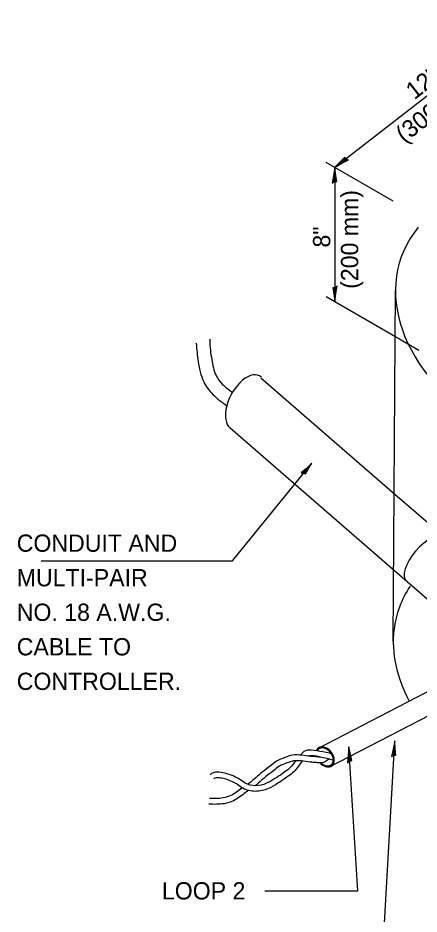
# Model space of a CAD drawing. Extents: x 1709823 to 1716999, y 1398858 to 1402388.
# Drawn here: x 1714393.8 to 1714462.7, y 1402051.3 to 1402205.4 of the extents above; entities that cross this region are included whole.
import ezdxf

# ---------------------------------------------------------------- set-up
doc = ezdxf.new("R2010")
doc.units = 0
for name, color, linetype in [('Design_EX_Roadway Dimensions', 7, 'Continuous'), ('Design_EX_Roadway Notes', 7, 'Continuous'), ('Signals_EX_Above Ground', 7, 'Continuous')]:
    doc.layers.add(name, color=color, linetype=linetype)

msp = doc.modelspace()

# ---------------------------------------------------------------- linework, layer by layer
at = {"layer": 'Design_EX_Roadway Dimensions'}
for p, q in [((1714448.18, 1402179.68), (1714481.21, 1402205.4)), ((1714458.23, 1402173.88), (1714446.72, 1402180.52)), ((1714448.2, 1402179.66), (1714448.2, 1402156.57)), ((1714458.55, 1402150.6), (1714446.72, 1402157.43))]:
    msp.add_line(p, q, dxfattribs=at)
for points in [[(1714450.16, 1402181.17), (1714449.86, 1402181.41), (1714449.14, 1402180.64), (1714448.18, 1402179.68), (1714449.44, 1402180.4), (1714450.56, 1402181), (1714450.16, 1402181.17), (1714449.92, 1402181.29), (1714448.9, 1402180.23), (1714450.33, 1402180.99), (1714449.95, 1402181.09), (1714449.45, 1402180.65), (1714450.02, 1402180.97)], [(1714448.17, 1402177.19), (1714448.54, 1402177.27), (1714448.38, 1402178.32), (1714448.2, 1402179.66), (1714448.01, 1402178.23), (1714447.79, 1402176.97), (1714448.17, 1402177.19), (1714448.41, 1402177.3), (1714448.2, 1402178.76), (1714447.92, 1402177.16), (1714448.24, 1402177.4), (1714448.19, 1402178.07), (1714448.1, 1402177.42)], [(1714448.24, 1402159.05), (1714447.87, 1402158.96), (1714448.03, 1402157.92), (1714448.2, 1402156.57), (1714448.4, 1402158.01), (1714448.62, 1402159.27), (1714448.24, 1402159.05), (1714448, 1402158.94), (1714448.21, 1402157.48), (1714448.49, 1402159.07), (1714448.17, 1402158.84), (1714448.22, 1402158.17), (1714448.31, 1402158.81)]]:
    msp.add_lwpolyline(points, dxfattribs=at)
at = {"layer": 'Design_EX_Roadway Notes'}
for p, q in [((1714430.64, 1402112.06), (1714444.28, 1402128.82)), ((1714472.65, 1402111.2), (1714458.53, 1402123.45)), ((1714397.78, 1402112.06), (1714430.64, 1402112.06)), ((1714452.16, 1402055.29), (1714450.64, 1402080.04)), ((1714456.16, 1402039.03), (1714458.51, 1402081.05)), ((1714436.19, 1402055.29), (1714452.16, 1402055.29))]:
    msp.add_line(p, q, dxfattribs=at)
for points in [[(1714442.85, 1402127.12), (1714443.16, 1402126.97), (1714443.64, 1402127.79), (1714444.28, 1402128.82), (1714443.33, 1402127.93), (1714442.46, 1402127.18), (1714442.85, 1402127.12), (1714443.08, 1402127.06), (1714443.77, 1402128.19), (1714442.67, 1402127.24), (1714443.02, 1402127.23), (1714443.37, 1402127.72), (1714442.94, 1402127.32)], [(1714450.76, 1402077.56), (1714451.12, 1402077.67), (1714450.9, 1402078.71), (1714450.64, 1402080.04), (1714450.53, 1402078.59), (1714450.39, 1402077.32), (1714450.76, 1402077.56), (1714450.99, 1402077.69), (1714450.69, 1402079.14), (1714450.51, 1402077.53), (1714450.81, 1402077.78), (1714450.73, 1402078.45), (1714450.67, 1402077.8)], [(1714458.34, 1402078.58), (1714458.71, 1402078.64), (1714458.61, 1402079.7), (1714458.51, 1402081.05), (1714458.23, 1402079.63), (1714457.94, 1402078.38), (1714458.34, 1402078.58), (1714458.59, 1402078.68), (1714458.46, 1402080.15), (1714458.09, 1402078.57), (1714458.42, 1402078.79), (1714458.41, 1402079.46), (1714458.28, 1402078.82)]]:
    msp.add_lwpolyline(points, dxfattribs=at)
at = {"layer": 'Signals_EX_Above Ground'}
for p, q in [((1714458.26, 1402098.2), (1714458.64, 1402158.54)), ((1714462.67, 1402148.22), (1714458.55, 1402150.6)), ((1714458.53, 1402123.45), (1714435.48, 1402143.46)), ((1714458.53, 1402110.27), (1714430.24, 1402134.83)), ((1714466.12, 1402103.68), (1714458.53, 1402110.27)), ((1714445.31, 1402079.78), (1714465.2, 1402090.1)), ((1714447.33, 1402076.61), (1714467.54, 1402087.1)), ((1714447.15, 1402078.01), (1714447.96, 1402077.82)), ((1714447.33, 1402078.94), (1714447.64, 1402078.83))]:
    msp.add_line(p, q, dxfattribs=at)
for centre, major_axis, ratio, start_param, end_param in [((1714498.23, 1402152.42), (39.01, -10.5), 0.647579, 2.864651, 7.037322), ((1714432.9, 1402139.25), (-2.39, -4.59), 0.548204, 3.002868, 6.169924), ((1714463.77, 1402112.27), (-3.24, -3.75), 0.443417, 3.141593, 6.283185), ((1714497.86, 1402092.08), (39.01, -10.5), 0.647579, 2.927701, 3.234137), ((1714497.86, 1402092.08), (39.01, -10.5), 0.647579, 3.235197, 3.688023), ((1714446.55, 1402078.31), (1.18, -1.5), 0.701066, 4.857127, 9.846744), ((1714446.55, 1402078.31), (1.06, -1.35), 0.701066, 4.957076, 9.782093), ((1714446.55, 1402078.31), (1.17, -1.5), 0.693744, 6.206076, 9.449141)]:
    msp.add_ellipse(centre, major_axis=major_axis, ratio=ratio, start_param=start_param, end_param=end_param, dxfattribs=at)
for points in [[(1714424.4, 1402149.47), (1714424.74, 1402146.31), (1714425.69, 1402142.84), (1714427.26, 1402140.66), (1714429.73, 1402138.67)], [(1714426.73, 1402150.13), (1714426.73, 1402149.82), (1714427.07, 1402146.66), (1714427.83, 1402143.89), (1714428.89, 1402142.41), (1714430.56, 1402141.06)], [(1714445.78, 1402078.27), (1714445.74, 1402078.27), (1714445.15, 1402078.32), (1714444.1, 1402078.41), (1714442.54, 1402078.6), (1714440.94, 1402078.6), (1714439.64, 1402078.2), (1714438.19, 1402077.56), (1714437.15, 1402076.76), (1714435.71, 1402075.67), (1714434.69, 1402074.77), (1714433.44, 1402073.74), (1714433.24, 1402073.61)], [(1714447.3, 1402077.99), (1714446.96, 1402077.74), (1714446.29, 1402077.36), (1714445.79, 1402077.27), (1714445.06, 1402077.33), (1714443.99, 1402077.42), (1714442.48, 1402077.61), (1714441.09, 1402077.61), (1714439.99, 1402077.27), (1714438.7, 1402076.7), (1714437.75, 1402075.97), (1714436.33, 1402074.9), (1714435.33, 1402074.02), (1714434.54, 1402073.36)], [(1714447.33, 1402078.94), (1714446.14, 1402079.16), (1714444.15, 1402079.47), (1714442.92, 1402079.25), (1714442.33, 1402078.62)], [(1714447.15, 1402078.01), (1714445.98, 1402078.23), (1714444.16, 1402078.51), (1714443.56, 1402078.41)], [(1714441.52, 1402077.69), (1714440.84, 1402076.76), (1714440.12, 1402076.1), (1714439.17, 1402075.4), (1714437.94, 1402074.59), (1714436.49, 1402073.77), (1714434.57, 1402073.36), (1714432.84, 1402073.8), (1714432.02, 1402074.36), (1714431.04, 1402074.9), (1714429.81, 1402075.37), (1714428.68, 1402075.63), (1714427.35, 1402075.6), (1714426.78, 1402075.25)], [(1714442.67, 1402077.59), (1714442.42, 1402077.33), (1714441.54, 1402076.13), (1714440.72, 1402075.37), (1714439.72, 1402074.63), (1714438.44, 1402073.78), (1714436.83, 1402072.87), (1714434.55, 1402072.39), (1714432.44, 1402072.92), (1714431.52, 1402073.56), (1714430.64, 1402074.04), (1714429.54, 1402074.47), (1714428.58, 1402074.68), (1714427.63, 1402074.66), (1714427.41, 1402074.52)], [(1714433.42, 1402072.54), (1714432.9, 1402072.19), (1714430.82, 1402070.77), (1714429.18, 1402070.27), (1714426.56, 1402070.17)], [(1714432.26, 1402072.96), (1714430.38, 1402071.68), (1714429.01, 1402071.26), (1714426.66, 1402071.17)]]:
    msp.add_spline(points, degree=3, dxfattribs=at)

# ---------------------------------------------------------------- texts
at = {"layer": 'Design_EX_Roadway Dimensions'}
for s, rotation, p in [('12"', 37.9044, (1714461.89, 1402191.23)), ('(300 mm)', 37.9044, (1714460.15, 1402183.78)), ('(200 mm)', 90, (1714452.24, 1402158.81)), ('8"', 90, (1714447.44, 1402165.91))]:
    msp.add_text(s, height=2.969, rotation=rotation, dxfattribs=at).set_placement(p)
at = {"layer": 'Design_EX_Roadway Notes'}
for s, height, p in [('CONDUIT AND', 2.9691, (1714393.57, 1402113.59)), ('MULTI-PAIR', 2.969, (1714393.57, 1402107.65)), ('NO. 18 A.W.G.', 2.9691, (1714393.57, 1402101.71)), ('CABLE TO', 2.969, (1714393.57, 1402095.77)), ('CONTROLLER.', 2.9691, (1714393.57, 1402089.83)), ('LOOP 2', 2.969, (1714418.51, 1402053.8))]:
    msp.add_text(s, height=height, dxfattribs=at).set_placement(p)

doc.saveas('drawing.dxf')
